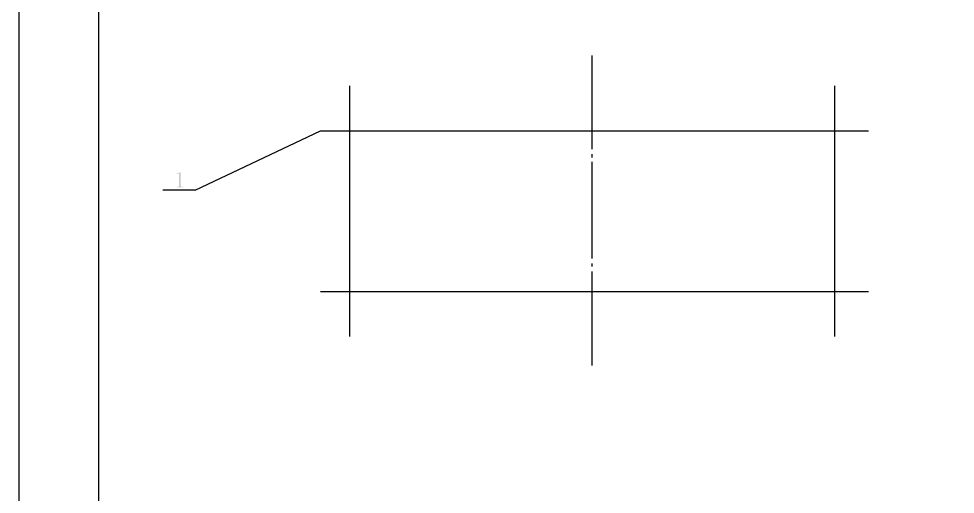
# Model space of a CAD drawing. Extents: x 51 to 246, y 3 to 417.
# Drawn here: x 51 to 146.7, y 162.2 to 210.8 of the extents above; entities that cross this region are included whole.
import ezdxf

# ---------------------------------------------------------------- set-up
doc = ezdxf.new("R2010")
doc.units = 0
doc.header["$MEASUREMENT"] = 0
doc.layers.add('_____1', color=160, linetype='Continuous')

msp = doc.modelspace()

# ---------------------------------------------------------------- hatches: boundary and pattern name
at = {"layer": '_____1'}
msp.add_hatch(color=7, dxfattribs=at).paths.add_polyline_path([(67.564, 195.114), (67.522, 195.114), (67.395, 194.987), (67.141, 194.987), (67.141, 194.902), (67.395, 194.902), (67.395, 193.675), (67.352, 193.632), (67.31, 193.632), (67.268, 193.59), (67.141, 193.59), (67.141, 193.548), (67.818, 193.548), (67.818, 193.59), (67.691, 193.59), (67.649, 193.632), (67.606, 193.632), (67.564, 193.675), (67.564, 193.759)], is_closed=False)

# ---------------------------------------------------------------- linework, layer by layer
at = {"layer": '_____1', "color": 7}
for p, q in [((51.012, 417.025), (51.012, 3.259)), ((109.559, 207.01), (109.559, 197.442)), ((84.794, 203.919), (84.794, 178.308)), ((134.324, 203.919), (134.324, 178.308)), ((69.046, 193.251), (81.83, 199.305)), ((81.83, 199.305), (137.795, 199.305)), ((109.559, 196.934), (109.559, 196.596)), ((109.559, 196.13), (109.559, 186.266)), ((69.046, 193.251), (65.744, 193.251)), ((109.559, 185.758), (109.559, 185.462)), ((109.559, 184.954), (109.559, 175.344)), ((81.83, 182.922), (137.795, 182.922))]:
    msp.add_line(p, q, dxfattribs=at)
msp.add_lwpolyline([(242.612, 6.519), (59.182, 6.519), (59.182, 413.766)], dxfattribs=at)

doc.saveas('drawing.dxf')
